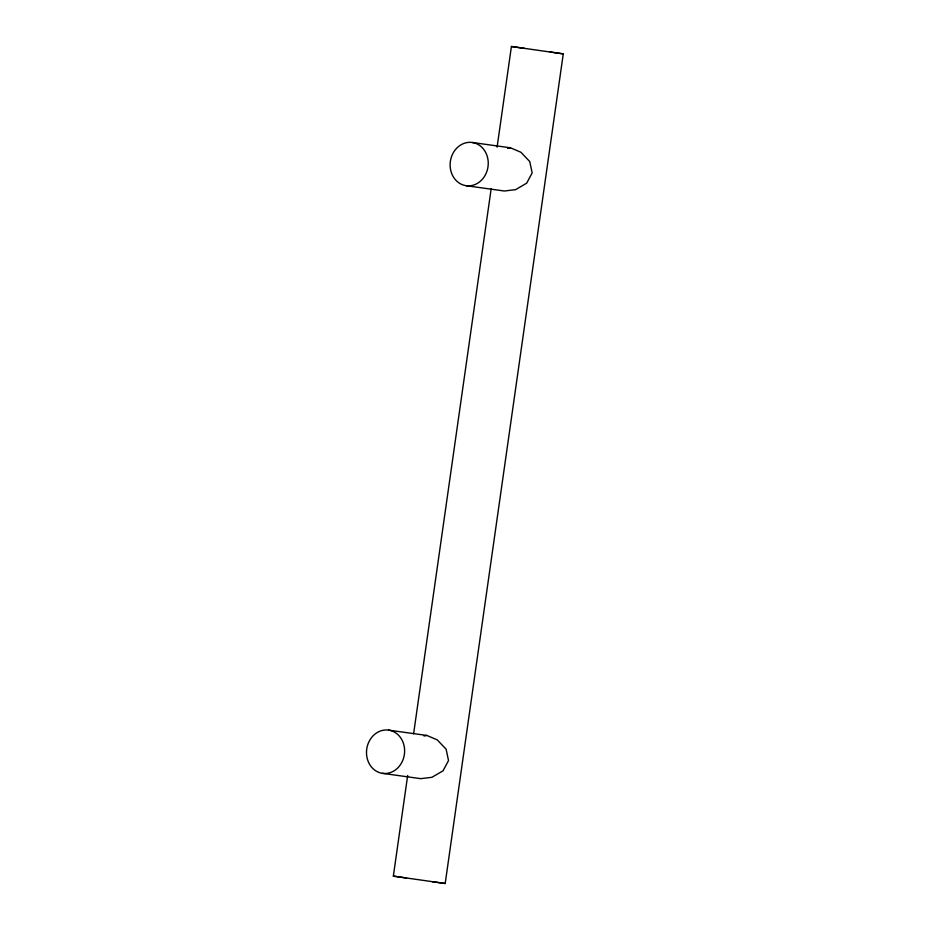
<?xml version="1.0" encoding="UTF-8"?>
<svg xmlns="http://www.w3.org/2000/svg" width="930" height="930" viewBox="0 0 930 930"><rect width="100%" height="100%" fill="white"/><g stroke="black" fill="none" stroke-linecap="round" stroke-linejoin="round"><path stroke-width="1.4" d="M406.538 878.036L393.344 876.118L407.666 775.469M413.606 733.782L491.156 188.848M497.097 147.149L511.419 46.5L563.266 53.882L445.191 883.5L432.462 881.733M507.664 148.382L510.465 147.8L520.881 152.241L529.751 161.564L532.158 172.934L526.682 183.175L515.557 189.662L504.316 191.01L466.116 185.698M424.034 736.025L426.824 735.444L437.251 739.885L446.121 749.22L448.527 760.577L443.04 770.819L431.927 777.306L420.674 778.654L382.486 773.342M393.344 876.118L445.191 883.5M472.266 142.488A21.82 19.007 -82.1 0 1 483.949 177.223A21.82 19.007 -82.1 0 1 451.352 172.55A21.82 19.007 -82.1 0 1 472.266 142.488L510.465 147.8M388.635 730.131A21.82 19.007 -82.1 0 1 400.319 764.879A21.82 19.007 -82.1 0 1 367.722 760.205A21.82 19.007 -82.1 0 1 388.635 730.131L426.824 735.444M550.072 51.964L563.266 53.882M524.613 48.418L511.419 46.5"/></g></svg>
